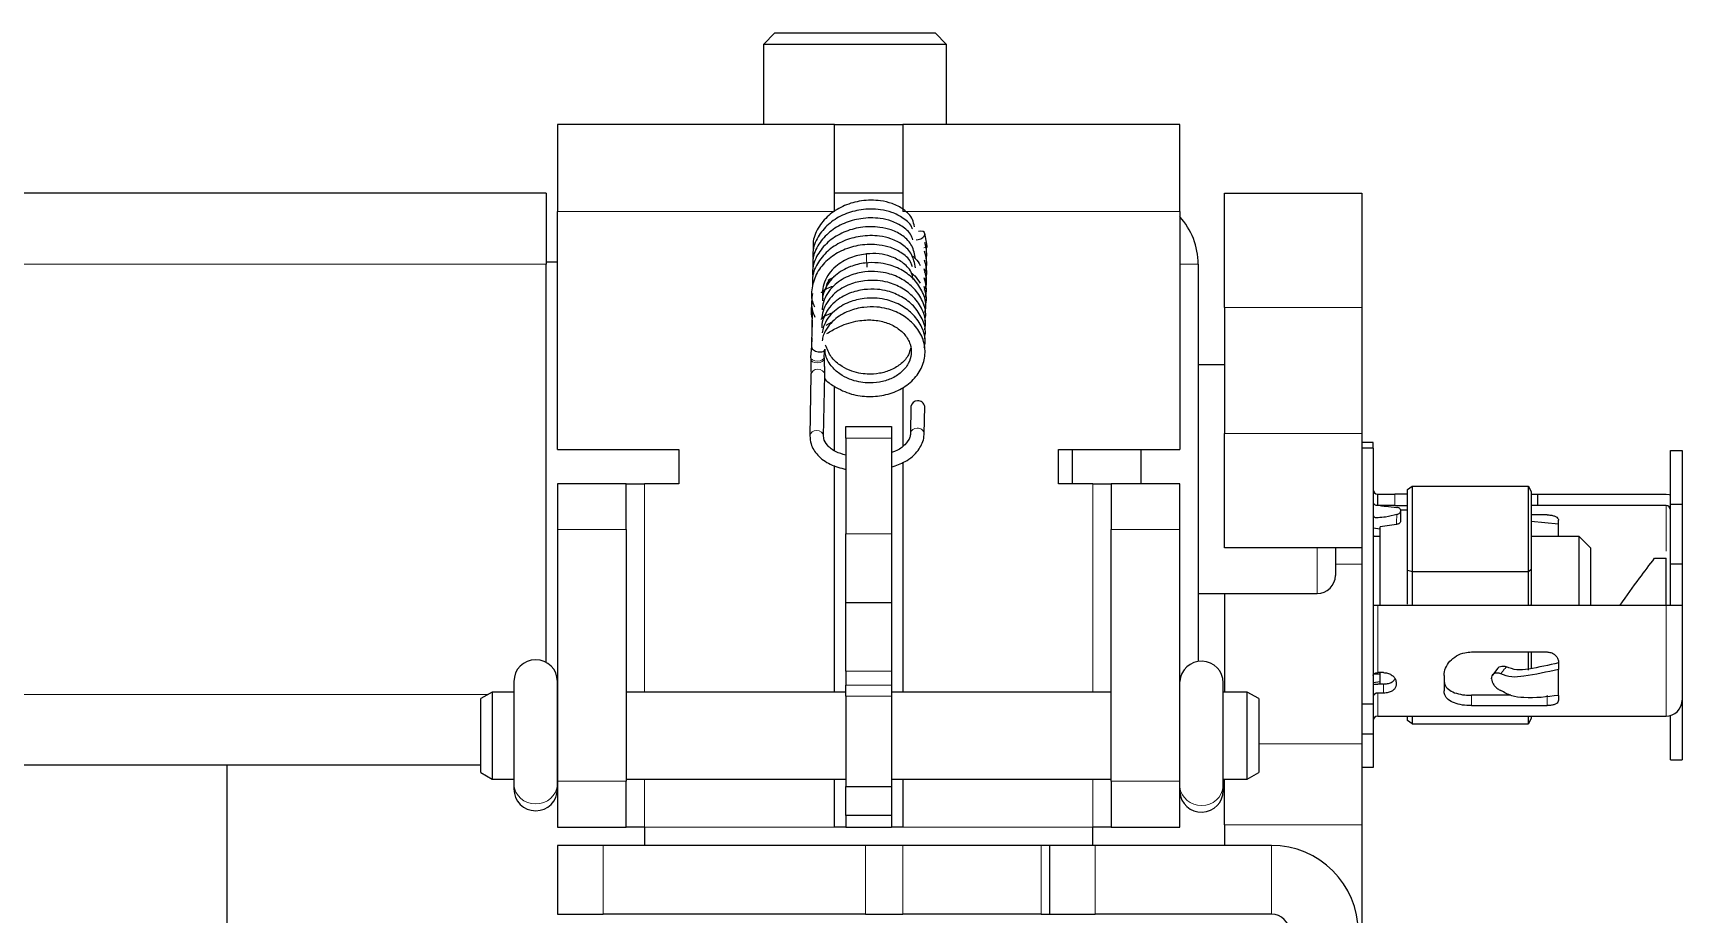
# Model space of a CAD drawing. Header units: millimetres. Extents: x -664 to 840, y 378 to 2003.
# Drawn here: x -124 to -51.9, y 424 to 462.5 of the extents above; entities that cross this region are included whole.
import ezdxf

# ---------------------------------------------------------------- set-up
doc = ezdxf.new("R2010")
doc.units = ezdxf.units.MM

msp = doc.modelspace()

# ---------------------------------------------------------------- linework, layer by layer
at = {"color": 7, "linetype": 'Continuous', "lineweight": 25}
for p, q in [((-91.587, 462.462), (-92.087, 461.962)), ((-91.587, 462.462), (-87.783, 462.462)), ((-87.783, 462.462), (-84.587, 462.462)), ((-84.087, 461.962), (-84.587, 462.462)), ((-92.087, 461.962), (-92.087, 458.462)), ((-87.74, 461.962), (-92.087, 461.962)), ((-84.087, 461.962), (-87.74, 461.962)), ((-84.087, 458.462), (-84.087, 461.962)), ((-88.987, 458.462), (-101.087, 458.462)), ((-101.087, 458.462), (-101.087, 454.662)), ((-88.987, 454.662), (-88.987, 458.462)), ((-88.987, 458.462), (-85.987, 458.462)), ((-73.887, 458.462), (-85.987, 458.462)), ((-85.987, 458.462), (-85.987, 454.662)), ((-73.887, 454.662), (-73.887, 458.462)), ((-101.587, 455.462), (-530.587, 455.462)), ((-101.587, 455.462), (-101.587, 452.362)), ((-85.987, 455.462), (-88.987, 455.462)), ((-71.937, 455.462), (-65.937, 455.462)), ((-71.937, 450.462), (-71.937, 455.462)), ((-65.937, 455.462), (-65.937, 450.462)), ((-101.087, 444.262), (-101.087, 454.662)), ((-73.887, 454.662), (-73.887, 444.262)), ((-84.94, 453.231), (-85.031, 453.709)), ((-84.936, 453.15), (-84.94, 453.231)), ((-84.933, 453.11), (-84.936, 453.15)), ((-101.587, 452.462), (-101.087, 452.462)), ((-101.587, 434.961), (-101.587, 452.362)), ((-73.087, 452.362), (-73.087, 434.999)), ((-89.252, 451.666), (-88.988, 451.813)), ((-89.962, 449.921), (-89.978, 449.27)), ((-89.955, 450.307), (-89.973, 449.614)), ((-89.35, 449.688), (-89.08, 449.842)), ((-71.937, 450.462), (-71.937, 444.962)), ((-65.937, 450.462), (-65.937, 444.962)), ((-89.968, 449.534), (-89.985, 448.833)), ((-89.975, 449.148), (-89.984, 448.762)), ((-89.98, 448.773), (-90.025, 448.29)), ((-89.425, 448.318), (-89.396, 448.636)), ((-89.422, 448.237), (-89.425, 448.318)), ((-90.025, 448.29), (-90.021, 448.21)), ((-71.937, 447.962), (-73.087, 447.962)), ((-90.008, 447.53), (-90.056, 444.854)), ((-89.456, 444.843), (-89.408, 447.519)), ((-88.987, 444.218), (-88.987, 447.021)), ((-85.987, 446.974), (-85.987, 444.417)), ((-85.638, 446.146), (-85.66, 444.957)), ((-85.06, 444.946), (-85.038, 446.135)), ((-88.487, 445.262), (-86.487, 445.262)), ((-88.487, 444.762), (-88.487, 445.262)), ((-88.487, 444.762), (-88.487, 440.578)), ((-86.487, 445.262), (-86.487, 444.762)), ((-86.487, 444.762), (-86.487, 440.578)), ((-85.659, 444.97), (-85.66, 444.957)), ((-71.937, 439.962), (-71.937, 444.962)), ((-65.937, 444.962), (-65.937, 439.962)), ((-101.087, 444.262), (-95.787, 444.262)), ((-95.787, 444.262), (-95.787, 442.762)), ((-79.187, 444.262), (-73.887, 444.262)), ((-79.187, 442.762), (-79.187, 444.262)), ((-78.587, 444.262), (-78.587, 442.762)), ((-75.587, 444.262), (-75.587, 442.762)), ((-65.437, 444.562), (-65.937, 444.562)), ((-65.437, 444.321), (-65.937, 444.321)), ((-65.437, 444.321), (-65.437, 444.562)), ((-65.437, 444.321), (-65.437, 433.14)), ((-52.437, 444.22), (-51.937, 444.22)), ((-52.437, 441.878), (-52.437, 444.22)), ((-51.937, 444.22), (-51.937, 441.878)), ((-88.987, 433.662), (-88.987, 443.557)), ((-85.987, 443.699), (-85.987, 433.662)), ((-98.087, 442.762), (-101.087, 442.762)), ((-101.087, 442.762), (-101.087, 440.762)), ((-98.087, 440.762), (-98.087, 442.762)), ((-98.087, 442.762), (-97.287, 442.762)), ((-95.787, 442.762), (-97.287, 442.762)), ((-77.687, 442.762), (-79.187, 442.762)), ((-77.687, 442.762), (-76.887, 442.762)), ((-76.887, 442.762), (-76.887, 440.762)), ((-73.887, 442.762), (-76.887, 442.762)), ((-73.887, 440.762), (-73.887, 442.762)), ((-63.937, 442.513), (-63.737, 442.655)), ((-63.737, 442.655), (-63.737, 438.931)), ((-63.737, 442.655), (-58.653, 442.655)), ((-58.653, 438.931), (-58.653, 442.655)), ((-58.653, 442.655), (-58.537, 442.408)), ((-65.237, 441.812), (-65.237, 442.312)), ((-65.237, 442.312), (-64.487, 442.312)), ((-63.937, 442.312), (-64.487, 442.312)), ((-63.937, 438.989), (-63.937, 442.513)), ((-58.537, 442.408), (-58.537, 439.031)), ((-58.537, 442.312), (-58.237, 442.312)), ((-58.237, 441.812), (-58.237, 442.312)), ((-58.237, 442.312), (-52.637, 442.312)), ((-52.437, 441.878), (-51.937, 441.878)), ((-52.437, 439.268), (-52.437, 441.878)), ((-51.937, 441.878), (-51.937, 439.268)), ((-64.487, 441.812), (-65.237, 441.812)), ((-64.487, 441.812), (-63.937, 441.812)), ((-64.237, 441.625), (-64.237, 441.55)), ((-63.937, 441.612), (-64.237, 441.612)), ((-58.237, 441.812), (-58.537, 441.812)), ((-57.837, 441.405), (-58.537, 441.405)), ((-57.337, 441.004), (-58.537, 441.122)), ((-52.637, 441.812), (-58.237, 441.812)), ((-57.337, 441.004), (-57.337, 441.167)), ((-101.087, 440.762), (-101.087, 429.762)), ((-98.087, 440.762), (-98.087, 429.762)), ((-88.487, 437.578), (-88.487, 440.578)), ((-86.487, 440.578), (-86.487, 437.578)), ((-76.887, 429.762), (-76.887, 440.762)), ((-73.887, 429.762), (-73.887, 440.762)), ((-65.437, 440.839), (-65.137, 440.796)), ((-65.137, 440.462), (-65.437, 440.462)), ((-64.423, 440.985), (-65.137, 440.885)), ((-65.137, 437.462), (-65.137, 440.885)), ((-56.437, 440.462), (-58.537, 440.462)), ((-57.337, 440.462), (-57.337, 441.004)), ((-55.937, 439.962), (-56.437, 440.462)), ((-56.437, 437.462), (-56.437, 440.462)), ((-65.937, 439.962), (-71.937, 439.962)), ((-67.087, 439.962), (-67.087, 438.762)), ((-65.937, 439.962), (-65.937, 439.25)), ((-55.937, 439.962), (-55.937, 437.462)), ((-65.937, 439.25), (-65.937, 431.392)), ((-63.937, 437.509), (-63.937, 438.989)), ((-63.937, 438.989), (-63.737, 438.931)), ((-58.653, 438.931), (-58.537, 439.031)), ((-58.537, 439.031), (-58.537, 437.491)), ((-53.137, 439.512), (-52.637, 439.512)), ((-52.437, 439.268), (-51.937, 439.268)), ((-52.437, 437.462), (-52.437, 439.268)), ((-51.937, 439.268), (-51.937, 437.462)), ((-63.737, 438.931), (-63.737, 437.462)), ((-63.737, 438.931), (-58.653, 438.931)), ((-58.653, 437.462), (-58.653, 438.931)), ((-88.487, 437.578), (-86.487, 437.578)), ((-88.487, 434.578), (-88.487, 437.578)), ((-86.487, 437.578), (-86.487, 434.578)), ((-73.087, 437.962), (-67.887, 437.962)), ((-71.937, 437.962), (-71.937, 433.662)), ((-65.437, 437.462), (-65.237, 437.462)), ((-65.237, 437.462), (-54.637, 437.462)), ((-58.566, 437.462), (-58.537, 437.491)), ((-54.637, 437.462), (-52.637, 437.462)), ((-52.637, 437.462), (-51.937, 437.462)), ((-51.937, 437.462), (-51.937, 433.312)), ((-61.137, 435.413), (-57.837, 435.413)), ((-58.653, 434.623), (-58.653, 435.413)), ((-58.537, 435.413), (-58.537, 434.684)), ((-59.988, 434.701), (-60.22, 434.407)), ((-59.947, 434.745), (-59.985, 434.699)), ((-57.337, 434.971), (-57.337, 434.646)), ((-57.337, 433.514), (-57.337, 434.646)), ((-102.991, 434.126), (-102.991, 429.639)), ((-101.091, 429.639), (-101.091, 434.126)), ((-88.487, 434.578), (-88.487, 433.961)), ((-88.487, 433.478), (-88.487, 433.961)), ((-86.487, 434.578), (-86.487, 433.961)), ((-86.487, 433.961), (-86.487, 433.478)), ((-71.989, 429.573), (-71.989, 434.061)), ((-65.437, 434.086), (-65.137, 434.129)), ((-65.396, 434.462), (-65.137, 434.462)), ((-64.987, 434.51), (-65.237, 434.51)), ((-64.987, 434.011), (-65.237, 434.011)), ((-65.137, 434.011), (-65.137, 434.51)), ((-64.437, 434.093), (-64.437, 433.974)), ((-62.337, 434.389), (-62.337, 433.711)), ((-60.265, 434.241), (-60.265, 434.27)), ((-103.937, 433.662), (-104.437, 433.374)), ((-104.437, 430.151), (-104.437, 433.374)), ((-102.991, 433.662), (-103.937, 433.662)), ((-103.937, 433.662), (-103.937, 429.862)), ((-101.087, 433.662), (-101.091, 433.662)), ((-88.487, 433.662), (-98.087, 433.662)), ((-88.487, 433.478), (-88.487, 429.536)), ((-76.887, 433.662), (-86.487, 433.662)), ((-86.487, 433.478), (-86.487, 429.536)), ((-70.937, 433.662), (-71.989, 433.662)), ((-70.437, 433.374), (-70.937, 433.662)), ((-70.937, 431.762), (-70.937, 433.662)), ((-70.437, 433.374), (-70.437, 431.762)), ((-64.987, 433.615), (-65.237, 433.615)), ((-59.418, 433.52), (-61.137, 433.52)), ((-57.337, 433.514), (-57.337, 433.302)), ((-51.937, 433.312), (-51.937, 430.705)), ((-65.937, 433.14), (-65.437, 433.14)), ((-65.437, 433.14), (-65.437, 431.83)), ((-65.237, 432.612), (-58.237, 432.612)), ((-63.937, 432.412), (-63.937, 432.612)), ((-63.737, 432.612), (-63.737, 432.27)), ((-61.137, 433.067), (-57.837, 433.067)), ((-58.653, 432.27), (-58.653, 432.612)), ((-58.537, 432.516), (-58.653, 432.27)), ((-58.537, 432.612), (-58.537, 432.516)), ((-58.237, 432.612), (-52.637, 432.612)), ((-52.437, 430.705), (-52.437, 432.642)), ((-70.937, 429.862), (-70.937, 431.762)), ((-70.437, 431.762), (-70.437, 430.151)), ((-65.937, 431.83), (-65.437, 431.83)), ((-65.437, 431.83), (-65.437, 430.362)), ((-63.737, 432.27), (-63.937, 432.412)), ((-63.737, 432.27), (-58.653, 432.27)), ((-65.937, 431.392), (-65.937, 427.856)), ((-104.437, 430.462), (-527.637, 430.462)), ((-115.537, 430.462), (-115.537, 417.062)), ((-65.437, 430.362), (-65.937, 430.362)), ((-52.437, 430.705), (-51.937, 430.705)), ((-104.437, 430.151), (-103.937, 429.862)), ((-103.937, 429.862), (-102.991, 429.862)), ((-102.991, 429.639), (-102.991, 429.426)), ((-101.091, 429.862), (-101.087, 429.862)), ((-101.091, 429.426), (-101.091, 429.639)), ((-101.087, 429.762), (-101.087, 427.762)), ((-98.087, 429.862), (-88.487, 429.862)), ((-98.087, 427.762), (-98.087, 429.762)), ((-88.987, 427.762), (-88.987, 429.862)), ((-86.487, 429.862), (-76.887, 429.862)), ((-85.987, 429.862), (-85.987, 427.762)), ((-76.887, 429.762), (-76.887, 427.762)), ((-73.887, 427.762), (-73.887, 429.762)), ((-71.989, 429.862), (-70.937, 429.862)), ((-71.989, 429.361), (-71.989, 429.573)), ((-71.937, 427.856), (-71.937, 429.862)), ((-70.937, 429.862), (-70.437, 430.151)), ((-88.487, 429.536), (-86.487, 429.536)), ((-88.487, 428.262), (-88.487, 429.536)), ((-86.487, 429.536), (-86.487, 428.262)), ((-86.487, 428.262), (-88.487, 428.262)), ((-88.487, 428.262), (-88.487, 427.762)), ((-86.487, 428.262), (-86.487, 427.762)), ((-101.087, 427.762), (-98.087, 427.762)), ((-97.287, 427.762), (-98.087, 427.762)), ((-97.287, 427.762), (-97.287, 426.962)), ((-88.487, 427.762), (-88.987, 427.762)), ((-88.487, 427.762), (-86.487, 427.762)), ((-85.987, 427.762), (-86.487, 427.762)), ((-76.887, 427.762), (-77.687, 427.762)), ((-77.687, 426.962), (-77.687, 427.762)), ((-76.887, 427.762), (-73.887, 427.762)), ((-71.937, 427.856), (-71.937, 426.962)), ((-65.937, 427.856), (-65.937, 423.239)), ((-101.087, 426.962), (-101.087, 423.962)), ((-99.087, 426.962), (-101.087, 426.962)), ((-87.629, 426.962), (-99.087, 426.962)), ((-85.99, 426.962), (-87.629, 426.962)), ((-79.949, 426.962), (-85.99, 426.962)), ((-79.587, 426.962), (-79.949, 426.962)), ((-79.587, 426.962), (-79.587, 423.962)), ((-77.587, 426.962), (-79.587, 426.962)), ((-69.887, 426.962), (-77.587, 426.962)), ((-101.087, 423.962), (-99.087, 423.962)), ((-87.629, 423.962), (-99.087, 423.962)), ((-87.629, 423.962), (-85.99, 423.962)), ((-79.949, 423.962), (-85.99, 423.962)), ((-79.949, 423.962), (-79.587, 423.962)), ((-79.587, 423.962), (-77.587, 423.962)), ((-69.887, 423.962), (-77.587, 423.962))]:
    msp.add_line(p, q, dxfattribs=at)
at = {"color": 8, "linetype": 'Continuous', "lineweight": 18}
for p, q in [((-101.087, 454.662), (-88.987, 454.662)), ((-85.987, 454.662), (-73.887, 454.662)), ((-101.587, 452.362), (-530.587, 452.362)), ((-73.887, 452.362), (-73.087, 452.362)), ((-65.937, 450.462), (-71.937, 450.462)), ((-86.487, 444.762), (-88.487, 444.762)), ((-71.937, 444.962), (-65.937, 444.962)), ((-97.287, 442.762), (-97.287, 433.662)), ((-77.687, 433.662), (-77.687, 442.762)), ((-64.487, 442.312), (-64.487, 441.812)), ((-52.637, 439.822), (-52.637, 441.812)), ((-101.087, 440.762), (-98.087, 440.762)), ((-88.487, 440.578), (-86.487, 440.578)), ((-76.887, 440.762), (-73.887, 440.762)), ((-67.887, 437.962), (-67.887, 439.962)), ((-65.937, 439.25), (-67.087, 439.25)), ((-65.237, 437.462), (-65.237, 434.51)), ((-52.637, 432.612), (-52.637, 437.462)), ((-86.487, 434.578), (-88.487, 434.578)), ((-88.487, 433.961), (-86.487, 433.961)), ((-64.987, 433.615), (-64.987, 434.011)), ((-104.11, 433.562), (-527.964, 433.562)), ((-86.487, 433.478), (-88.487, 433.478)), ((-65.237, 433.615), (-65.237, 432.612)), ((-61.137, 433.52), (-61.137, 433.067)), ((-57.837, 433.067), (-57.837, 433.52)), ((-70.437, 431.392), (-65.937, 431.392)), ((-98.087, 429.762), (-101.087, 429.762)), ((-97.287, 429.862), (-97.287, 427.762)), ((-77.687, 427.762), (-77.687, 429.862)), ((-73.887, 429.762), (-76.887, 429.762)), ((-97.287, 427.762), (-88.987, 427.762)), ((-85.987, 427.762), (-77.687, 427.762)), ((-65.937, 427.856), (-71.937, 427.856)), ((-99.087, 423.962), (-99.087, 426.962)), ((-87.629, 426.962), (-87.629, 423.962)), ((-85.99, 423.962), (-85.99, 426.962)), ((-79.949, 426.962), (-79.949, 423.962)), ((-77.587, 423.962), (-77.587, 426.962)), ((-69.887, 423.962), (-69.887, 426.962))]:
    msp.add_line(p, q, dxfattribs=at)
at = {"color": 7, "linetype": 'Continuous', "lineweight": 25, "flags": 128}
for points in [[(-85.408, 453.427), (-85.318, 453.435), (-85.207, 453.472), (-85.113, 453.531), (-85.049, 453.602), (-85.025, 453.675), (-85.046, 453.738), (-85.108, 453.783), (-85.201, 453.802), (-85.312, 453.792), (-85.312, 453.792)], [(-52.637, 442.312), (-52.501, 442.299), (-52.437, 442.283)], [(-65.437, 434.388), (-65.433, 434.412), (-65.422, 434.435), (-65.404, 434.456), (-65.379, 434.474), (-65.348, 434.489), (-65.314, 434.501), (-65.276, 434.508), (-65.237, 434.51)], [(-65.437, 433.988), (-65.374, 434.001), (-65.237, 434.011)]]:
    msp.add_lwpolyline(points, dxfattribs=at)
at = {"color": 8, "linetype": 'Continuous', "lineweight": 18, "flags": 128}
for points in [[(-89.728, 448.126), (-89.613, 448.142), (-89.515, 448.183), (-89.449, 448.242), (-89.425, 448.311), (-89.425, 448.317)], [(-90.025, 448.29), (-90.003, 448.229), (-89.939, 448.173), (-89.843, 448.136), (-89.728, 448.126)], [(-90.021, 448.21), (-89.999, 448.149), (-89.936, 448.093), (-89.839, 448.056), (-89.725, 448.045)], [(-89.725, 448.045), (-89.61, 448.061), (-89.512, 448.102), (-89.446, 448.162), (-89.422, 448.231), (-89.422, 448.237)], [(-89.719, 447.766), (-89.604, 447.75), (-89.504, 447.7), (-89.435, 447.623), (-89.408, 447.531), (-89.408, 447.519)], [(-89.767, 445.09), (-89.652, 445.074), (-89.552, 445.024), (-89.484, 444.947), (-89.457, 444.856), (-89.456, 444.845)]]:
    msp.add_lwpolyline(points, dxfattribs=at)
at = {"color": 7, "linetype": 'Continuous', "lineweight": 25}
for centre, radius, start, end in [((-76.187, 452.362), 3.1, 360, 42.10345), ((-86.252, 452.421), 1.321, 180.03812, 188.14499), ((-85.369, 446.111), 0.271, 85.73425, 172.68849), ((-85.312, 446.109), 0.275, 5.44423, 97.76212), ((-65.237, 442.512), 0.2, 180, 270), ((-52.637, 441.612), 0.2, 0, 90), ((-65.338, 440.544), 0.0996, 183.92792, 234.46683), ((-67.887, 438.762), 0.8, 270, 0), ((-102.041, 434.126), 0.95, 0, 180), ((-72.939, 434.061), 0.95, 0, 176.43864), ((-65.256, 433.433), 0.183, 84.18756, 172.66613), ((-52.637, 433.312), 0.7, 270, 360), ((-65.237, 432.412), 0.2, 90, 180), ((-102.041, 429.426), 0.95, 180, 0), ((-72.939, 429.361), 0.95, 183.56136, 0), ((-69.887, 423.162), 3.8, 0, 90), ((-69.887, 423.162), 0.8, 0, 90)]:
    msp.add_arc(centre, radius, start, end, dxfattribs=at)
at = {"color": 8, "linetype": 'Continuous', "lineweight": 18}
for centre, radius, start, end in [((-81.576, 452.687), 6.004, 178.95899, 182.54389), ((-85.12, 453.247), 0.181, 283.90594, 354.86143), ((-85.072, 453.15), 0.136, 306.99505, 0.34312), ((-89.739, 447.495), 0.271, 85.73425, 172.68849), ((-89.788, 444.819), 0.271, 85.73561, 172.67092), ((-85.39, 444.919), 0.274, 86.00044, 169.28545), ((-85.334, 444.92), 0.275, 5.45357, 97.76132), ((-102.082, 429.684), 0.91, 182.83874, 272.58194), ((-102, 429.684), 0.91, 267.41806, 357.16126), ((-72.898, 429.619), 0.91, 267.41806, 357.16126), ((-72.978, 429.623), 0.915, 186.49577, 272.45998)]:
    msp.add_arc(centre, radius, start, end, dxfattribs=at)
at = {"color": 7, "linetype": 'Continuous', "lineweight": 25}
for points, knots in [([(-85.486, 453.996), (-85.508, 454.105), (-85.569, 454.403), (-85.925, 454.755), (-86.422, 455.017), (-87.054, 455.165), (-87.786, 455.162), (-88.552, 454.951), (-89.198, 454.567), (-89.677, 454.026), (-89.936, 453.462), (-89.917, 453.096), (-89.91, 452.962)], [0, 0, 0, 0, 0.0609839, 0.1665776, 0.2611484, 0.340769, 0.4665559, 0.5806366, 0.6944561, 0.8102727, 0.930746, 1, 1, 1, 1]), ([(-85.559, 453.425), (-85.569, 453.466), (-85.625, 453.693), (-85.952, 453.984), (-86.444, 454.247), (-87.078, 454.393), (-87.81, 454.387), (-88.575, 454.174), (-89.22, 453.788), (-89.695, 453.245), (-89.95, 452.688), (-89.931, 452.33), (-89.924, 452.204)], [0, 0, 0, 0, 0.024449, 0.134638, 0.233267, 0.316321, 0.447647, 0.56667, 0.685347, 0.806277, 0.931998, 1, 1, 1, 1]), ([(-85.576, 453.9), (-85.579, 453.91), (-85.631, 454.104), (-85.945, 454.367), (-86.432, 454.633), (-87.066, 454.779), (-87.798, 454.775), (-88.563, 454.562), (-89.209, 454.177), (-89.686, 453.635), (-89.942, 453.078), (-89.923, 452.719), (-89.917, 452.593)], [0, 0, 0, 0, 0.0061328, 0.1183376, 0.2188004, 0.30339, 0.4370853, 0.5582979, 0.6791949, 0.8022997, 0.9303188, 1, 1, 1, 1]), ([(-85.445, 452.203), (-85.483, 452.404), (-85.556, 452.794), (-85.964, 453.22), (-86.469, 453.477), (-87.101, 453.621), (-87.834, 453.613), (-88.598, 453.397), (-89.241, 453.009), (-89.714, 452.464), (-89.965, 451.908), (-89.945, 451.552), (-89.938, 451.427)], [0, 0, 0, 0, 0.106226, 0.207272, 0.297665, 0.373803, 0.494292, 0.60342, 0.712163, 0.823129, 0.938424, 1, 1, 1, 1]), ([(-85.438, 452.59), (-85.475, 452.789), (-85.547, 453.179), (-85.953, 453.604), (-86.458, 453.862), (-87.089, 454.007), (-87.822, 454), (-88.586, 453.785), (-89.23, 453.398), (-89.704, 452.855), (-89.957, 452.298), (-89.938, 451.941), (-89.931, 451.816)], [0, 0, 0, 0, 0.1056333, 0.206699, 0.2971363, 0.3733019, 0.4937842, 0.6029442, 0.7117519, 0.8227044, 0.9380202, 1, 1, 1, 1]), ([(-85.576, 452.237), (-85.589, 452.291), (-85.648, 452.531), (-85.983, 452.832), (-86.479, 453.092), (-87.114, 453.235), (-87.846, 453.226), (-88.61, 453.008), (-89.249, 452.62), (-89.733, 452.073), (-89.979, 451.42), (-90.014, 450.861), (-89.887, 450.57), (-89.854, 450.493)], [0, 0, 0, 0, 0.028868, 0.128391, 0.217396, 0.292376, 0.411077, 0.518552, 0.625612, 0.734942, 0.848502, 0.960241, 1, 1, 1, 1]), ([(-87.579, 452.798), (-87.595, 452.797), (-87.833, 452.782), (-88.319, 452.656), (-88.867, 452.344), (-89.231, 451.95), (-89.432, 451.582), (-89.52, 451.188), (-89.504, 450.957), (-89.497, 450.84)], [0, 0, 0, 0, 0.0151801, 0.2174139, 0.4505766, 0.582747, 0.7207301, 0.8592406, 1, 1, 1, 1]), ([(-85.533, 451.678), (-85.558, 451.793), (-85.624, 452.096), (-85.989, 452.451), (-86.491, 452.704), (-87.03, 452.837), (-87.393, 452.819), (-87.576, 452.81)], [0, 0, 0, 0, 0.151607, 0.400003, 0.622084, 0.809197, 1, 1, 1, 1]), ([(-85.553, 452.703), (-85.519, 452.674), (-85.379, 452.554), (-85.293, 452.411), (-85.229, 452.303)], [0, 0, 0, 0, 0.248613, 1, 1, 1, 1]), ([(-85.039, 451.979), (-85.015, 452.034), (-84.935, 452.21), (-84.945, 452.536), (-85.009, 452.794), (-85.041, 452.923)], [0, 0, 0, 0, 0.181461, 0.588641, 1, 1, 1, 1]), ([(-84.966, 452.565), (-84.954, 452.682), (-84.93, 452.931), (-84.998, 453.178), (-85.034, 453.31)], [0, 0, 0, 0, 0.468673, 1, 1, 1, 1]), ([(-85.036, 449.874), (-85.019, 449.95), (-84.953, 450.24), (-85.103, 450.749), (-85.465, 451.303), (-86.002, 451.718), (-86.561, 451.952), (-87.116, 452.049), (-87.683, 452.039), (-88.343, 451.884), (-88.889, 451.566), (-89.253, 451.171), (-89.447, 450.804), (-89.523, 450.516), (-89.518, 450.382), (-89.517, 450.364)], [0, 0, 0, 0, 0.039759, 0.151422, 0.260898, 0.359607, 0.457072, 0.522051, 0.602454, 0.695291, 0.802476, 0.863214, 0.9266, 0.990206, 1, 1, 1, 1]), ([(-85.029, 450.259), (-85.012, 450.334), (-84.946, 450.623), (-85.094, 451.132), (-85.455, 451.686), (-85.991, 452.102), (-86.549, 452.337), (-87.104, 452.435), (-87.671, 452.426), (-88.332, 452.272), (-88.878, 451.955), (-89.243, 451.561), (-89.438, 451.194), (-89.514, 450.906), (-89.509, 450.772), (-89.509, 450.754)], [0, 0, 0, 0, 0.039358, 0.151046, 0.260583, 0.359351, 0.456825, 0.521824, 0.60227, 0.695179, 0.802373, 0.863126, 0.926539, 0.990184, 1, 1, 1, 1]), ([(-85.623, 451.983), (-85.57, 451.938), (-85.409, 451.803), (-85.309, 451.64), (-85.242, 451.53)], [0, 0, 0, 0, 0.329141, 1, 1, 1, 1]), ([(-85.048, 451.221), (-85.025, 451.274), (-84.896, 451.568), (-84.983, 451.887), (-85.055, 452.15)], [0, 0, 0, 0, 0.176922, 1, 1, 1, 1]), ([(-85.021, 451.657), (-85.006, 451.691), (-84.887, 451.97), (-84.972, 452.272), (-85.048, 452.537)], [0, 0, 0, 0, 0.124356, 1, 1, 1, 1]), ([(-89.553, 451.109), (-89.55, 451.112), (-89.414, 451.278), (-89.222, 451.341), (-89.034, 451.403)], [0, 0, 0, 0, 0.019176, 1, 1, 1, 1]), ([(-85.05, 449.104), (-85.033, 449.182), (-84.968, 449.473), (-85.12, 449.984), (-85.486, 450.536), (-86.024, 450.95), (-86.584, 451.182), (-87.14, 451.277), (-87.707, 451.265), (-88.367, 451.108), (-88.911, 450.788), (-89.274, 450.392), (-89.466, 450.024), (-89.541, 449.736), (-89.535, 449.602), (-89.534, 449.584)], [0, 0, 0, 0, 0.04056, 0.152172, 0.261527, 0.360118, 0.457567, 0.522504, 0.602821, 0.695513, 0.802684, 0.863391, 0.926722, 0.99025, 1, 1, 1, 1]), ([(-85.043, 449.489), (-85.026, 449.566), (-84.96, 449.857), (-85.111, 450.367), (-85.475, 450.919), (-86.013, 451.334), (-86.573, 451.567), (-87.128, 451.663), (-87.695, 451.652), (-88.355, 451.496), (-88.9, 451.177), (-89.264, 450.781), (-89.457, 450.414), (-89.532, 450.126), (-89.526, 449.992), (-89.525, 449.974)], [0, 0, 0, 0, 0.040159, 0.151798, 0.261213, 0.359862, 0.45732, 0.522277, 0.602638, 0.695402, 0.80258, 0.863302, 0.926661, 0.990228, 1, 1, 1, 1]), ([(-89.34, 451.253), (-89.338, 451.32), (-89.332, 451.481), (-89.238, 451.622), (-89.182, 451.705)], [0, 0, 0, 0, 0.413792, 1, 1, 1, 1]), ([(-85.01, 450.585), (-85.006, 450.595), (-84.906, 450.845), (-84.989, 451.116), (-85.068, 451.377)], [0, 0, 0, 0, 0.03738, 1, 1, 1, 1]), ([(-85.026, 450.911), (-85.014, 450.939), (-84.901, 451.209), (-84.986, 451.502), (-85.062, 451.764)], [0, 0, 0, 0, 0.104944, 1, 1, 1, 1]), ([(-89.948, 450.694), (-89.995, 450.46), (-90.044, 450.222), (-89.964, 449.998), (-89.963, 449.994)], [0, 0, 0, 0, 0.9837746, 1, 1, 1, 1]), ([(-89.941, 451.08), (-89.975, 450.849), (-90.026, 450.496), (-89.887, 450.163), (-89.838, 450.048)], [0, 0, 0, 0, 0.654086, 1, 1, 1, 1]), ([(-85.057, 448.719), (-85.04, 448.798), (-84.975, 449.09), (-85.129, 449.601), (-85.496, 450.153), (-86.035, 450.566), (-86.596, 450.796), (-87.152, 450.891), (-87.72, 450.878), (-88.378, 450.72), (-88.924, 450.399), (-89.281, 450.003), (-89.469, 449.668), (-89.504, 449.452), (-89.519, 449.362)], [0, 0, 0, 0, 0.04217, 0.157055, 0.269578, 0.371023, 0.471345, 0.538179, 0.620825, 0.716182, 0.826515, 0.889, 0.954175, 1, 1, 1, 1]), ([(-89.411, 447.361), (-89.407, 447.356), (-89.303, 447.22), (-88.919, 446.959), (-88.279, 446.657), (-87.48, 446.544), (-86.716, 446.628), (-86.013, 446.904), (-85.447, 447.355), (-85.09, 447.937), (-84.981, 448.582), (-85.127, 449.218), (-85.508, 449.77), (-86.046, 450.181), (-86.608, 450.411), (-87.164, 450.505), (-87.732, 450.491), (-88.39, 450.332), (-88.936, 450.01), (-89.291, 449.614), (-89.472, 449.292), (-89.506, 449.09), (-89.519, 449.015)], [0, 0, 0, 0, 0.001739, 0.04451, 0.111438, 0.17172, 0.231589, 0.292281, 0.355433, 0.417856, 0.478483, 0.541525, 0.603252, 0.6589, 0.713959, 0.750631, 0.795969, 0.848267, 0.908822, 0.94311, 0.978867, 1, 1, 1, 1]), ([(-89.572, 449.947), (-89.572, 449.947), (-89.433, 450.112), (-89.242, 450.177), (-89.053, 450.241)], [0, 0, 0, 0, 0.004308, 1, 1, 1, 1]), ([(-89.309, 449.327), (-89.155, 449.421), (-88.777, 449.652), (-88.229, 449.845), (-87.712, 449.917), (-87.289, 449.931), (-86.795, 449.854), (-86.279, 449.626), (-85.882, 449.287), (-85.647, 448.874), (-85.597, 448.432), (-85.73, 448.001), (-86.037, 447.622), (-86.484, 447.343), (-87.007, 447.184), (-87.495, 447.155), (-87.943, 447.211), (-88.356, 447.334), (-88.787, 447.565), (-89.163, 447.93), (-89.396, 448.321), (-89.385, 448.577), (-89.382, 448.65)], [0, 0, 0, 0, 0.057394, 0.141498, 0.174187, 0.201896, 0.256454, 0.310564, 0.365182, 0.421617, 0.477061, 0.530811, 0.586875, 0.64209, 0.692196, 0.74194, 0.774764, 0.814829, 0.860627, 0.913439, 0.975288, 1, 1, 1, 1]), ([(-89.975, 448.772), (-89.978, 448.765), (-89.991, 448.737), (-89.967, 448.678), (-89.905, 448.609), (-89.807, 448.552), (-89.73, 448.535), (-89.691, 448.526)], [0, 0, 0, 0, 0.07364, 0.30523, 0.53682, 0.76841, 1, 1, 1, 1]), ([(-89.691, 448.526), (-89.652, 448.523), (-89.575, 448.516), (-89.477, 448.542), (-89.411, 448.587), (-89.402, 448.628), (-89.397, 448.646)], [0, 0, 0, 0, 0.2620712, 0.5241424, 0.7862136, 1, 1, 1, 1]), ([(-85.658, 448.695), (-85.682, 448.595), (-85.74, 448.348), (-86.037, 448.007), (-86.479, 447.728), (-87.004, 447.57), (-87.492, 447.541), (-87.94, 447.598), (-88.354, 447.722), (-88.779, 447.954), (-89.176, 448.318), (-89.304, 448.645), (-89.372, 448.822)], [0, 0, 0, 0, 0.079664, 0.195766, 0.310074, 0.413804, 0.516835, 0.584804, 0.667751, 0.762541, 0.871932, 1, 1, 1, 1]), ([(-90.021, 448.21), (-90.019, 448.156), (-90.014, 448.051), (-90.01, 447.863), (-90.007, 447.692), (-90.007, 447.584), (-90.008, 447.541), (-90.008, 447.53)], [0, 0, 0, 0, 0.241788, 0.476448, 0.71323, 0.929509, 1, 1, 1, 1]), ([(-89.408, 447.519), (-89.408, 447.565), (-89.407, 447.659), (-89.409, 447.854), (-89.414, 448.062), (-89.419, 448.179), (-89.422, 448.237)], [0, 0, 0, 0, 0.24318, 0.501797, 0.749272, 1, 1, 1, 1]), ([(-90.056, 444.854), (-90.047, 444.736), (-90.022, 444.432), (-89.732, 443.985), (-89.211, 443.59), (-88.724, 443.455), (-88.487, 443.389)], [0, 0, 0, 0, 0.171378, 0.44156, 0.728252, 1, 1, 1, 1]), ([(-88.487, 444.014), (-88.636, 444.058), (-88.986, 444.162), (-89.325, 444.446), (-89.449, 444.68), (-89.455, 444.809), (-89.456, 444.843)], [0, 0, 0, 0, 0.240048, 0.562087, 0.882317, 1, 1, 1, 1]), ([(-85.66, 444.957), (-85.665, 444.903), (-85.681, 444.753), (-85.874, 444.479), (-86.18, 444.228), (-86.431, 444.146), (-86.487, 444.128)], [0, 0, 0, 0, 0.19706, 0.559349, 0.901347, 1, 1, 1, 1]), ([(-86.487, 443.492), (-86.28, 443.566), (-85.802, 443.736), (-85.31, 444.18), (-85.084, 444.625), (-85.065, 444.88), (-85.06, 444.946)], [0, 0, 0, 0, 0.259805, 0.600472, 0.896035, 1, 1, 1, 1]), ([(-65.437, 442), (-65.436, 441.981), (-65.434, 441.945), (-65.417, 441.895), (-65.381, 441.846), (-65.31, 441.835), (-65.262, 441.829), (-65.237, 441.826)], [0, 0, 0, 0, 0.195302, 0.377541, 0.538909, 0.761383, 1, 1, 1, 1]), ([(-65.437, 441.44), (-65.436, 441.422), (-65.434, 441.386), (-65.417, 441.339), (-65.379, 441.293), (-65.303, 441.291), (-65.142, 441.294), (-64.829, 441.327), (-64.56, 441.392), (-64.395, 441.431)], [0, 0, 0, 0, 0.0520515, 0.1006214, 0.143629, 0.208426, 0.2776636, 0.5586593, 1, 1, 1, 1]), ([(-65.13, 441.812), (-65.051, 441.803), (-64.8, 441.771), (-64.56, 441.743), (-64.395, 441.723)], [0, 0, 0, 0, 0.313457, 1, 1, 1, 1]), ([(-64.237, 441.625), (-64.24, 441.637), (-64.245, 441.663), (-64.286, 441.695), (-64.339, 441.714), (-64.38, 441.721), (-64.395, 441.723)], [0, 0, 0, 0, 0.266311, 0.549123, 0.829777, 1, 1, 1, 1]), ([(-64.395, 441.431), (-64.371, 441.439), (-64.322, 441.453), (-64.269, 441.488), (-64.241, 441.521), (-64.238, 441.542), (-64.237, 441.55)], [0, 0, 0, 0, 0.266331, 0.548449, 0.829136, 1, 1, 1, 1]), ([(-64.237, 441.119), (-64.24, 441.105), (-64.245, 441.079), (-64.278, 441.043), (-64.306, 441.024), (-64.314, 441.017)], [0, 0, 0, 0, 0.404591, 0.809176, 1, 1, 1, 1]), ([(-64.237, 441.55), (-64.237, 441.523), (-64.237, 441.452), (-64.237, 441.338), (-64.237, 441.221), (-64.237, 441.149), (-64.237, 441.119)], [0, 0, 0, 0, 0.190015, 0.497902, 0.793065, 1, 1, 1, 1]), ([(-57.837, 441.405), (-57.781, 441.403), (-57.669, 441.398), (-57.519, 441.361), (-57.406, 441.303), (-57.346, 441.235), (-57.34, 441.187), (-57.337, 441.167)], [0, 0, 0, 0, 0.2143846, 0.4287723, 0.6430331, 0.8568019, 1, 1, 1, 1]), ([(-64.314, 441.017), (-64.327, 441.012), (-64.359, 440.997), (-64.399, 440.99), (-64.423, 440.985)], [0, 0, 0, 0, 0.40435, 1, 1, 1, 1]), ([(-54.637, 437.462), (-54.357, 437.857), (-53.857, 438.562), (-53.357, 439.222), (-53.137, 439.512)], [0, 0, 0, 0, 0.5599109, 1, 1, 1, 1]), ([(-52.637, 437.462), (-52.637, 437.857), (-52.637, 438.562), (-52.637, 439.222), (-52.637, 439.512)], [0, 0, 0, 0, 0.559866, 1, 1, 1, 1]), ([(-62.337, 434.389), (-62.325, 434.495), (-62.3, 434.708), (-62.1, 435.014), (-61.803, 435.254), (-61.464, 435.392), (-61.234, 435.406), (-61.137, 435.413)], [0, 0, 0, 0, 0.212833, 0.42585, 0.635542, 0.846587, 1, 1, 1, 1]), ([(-57.837, 435.413), (-57.781, 435.408), (-57.669, 435.398), (-57.519, 435.32), (-57.406, 435.207), (-57.346, 435.083), (-57.34, 435.003), (-57.337, 434.971)], [0, 0, 0, 0, 0.214445, 0.428893, 0.643239, 0.857188, 1, 1, 1, 1]), ([(-59.947, 434.745), (-59.94, 434.75), (-59.905, 434.777), (-59.821, 434.803), (-59.706, 434.799), (-59.634, 434.778), (-59.611, 434.771)], [0, 0, 0, 0, 0.0886958, 0.4577393, 0.8266943, 1, 1, 1, 1]), ([(-57.337, 434.646), (-57.836, 434.537), (-58.507, 434.392), (-59.402, 434.281), (-59.706, 434.403), (-59.861, 434.464)], [0, 0, 0, 0, 0.5876932, 0.7908183, 1, 1, 1, 1]), ([(-57.337, 434.936), (-57.766, 434.839), (-58.358, 434.704), (-59.172, 434.59), (-59.463, 434.71), (-59.611, 434.771)], [0, 0, 0, 0, 0.56666, 0.780905, 1, 1, 1, 1]), ([(-64.987, 434.51), (-64.925, 434.505), (-64.802, 434.495), (-64.637, 434.421), (-64.513, 434.313), (-64.447, 434.197), (-64.44, 434.122), (-64.437, 434.093)], [0, 0, 0, 0, 0.214393, 0.428789, 0.643061, 0.856854, 1, 1, 1, 1]), ([(-64.987, 434.011), (-64.925, 434.015), (-64.801, 434.022), (-64.639, 434.081), (-64.525, 434.155), (-64.493, 434.216), (-64.482, 434.238)], [0, 0, 0, 0, 0.28124, 0.562484, 0.843527, 1, 1, 1, 1]), ([(-64.437, 433.974), (-64.443, 433.932), (-64.455, 433.847), (-64.549, 433.74), (-64.688, 433.661), (-64.843, 433.621), (-64.946, 433.616), (-64.987, 433.615)], [0, 0, 0, 0, 0.214305, 0.42865, 0.642279, 0.856223, 1, 1, 1, 1]), ([(-62.337, 434.18), (-62.325, 434.095), (-62.301, 433.924), (-62.102, 433.729), (-61.807, 433.597), (-61.468, 433.53), (-61.236, 433.523), (-61.137, 433.52)], [0, 0, 0, 0, 0.212376, 0.424979, 0.633479, 0.843609, 1, 1, 1, 1]), ([(-59.861, 434.464), (-59.91, 434.476), (-60.007, 434.5), (-60.132, 434.48), (-60.222, 434.42), (-60.261, 434.342), (-60.264, 434.286), (-60.265, 434.27)], [0, 0, 0, 0, 0.225867, 0.451734, 0.677598, 0.903479, 1, 1, 1, 1]), ([(-60.265, 434.241), (-60.26, 434.2), (-60.25, 434.116), (-60.175, 433.981), (-60.064, 433.857), (-59.951, 433.775), (-59.882, 433.741), (-59.861, 433.731)], [0, 0, 0, 0, 0.225883, 0.451767, 0.67765, 0.903524, 1, 1, 1, 1]), ([(-61.137, 433.067), (-61.272, 433.072), (-61.542, 433.083), (-61.901, 433.174), (-62.171, 433.323), (-62.316, 433.511), (-62.331, 433.652), (-62.337, 433.711)], [0, 0, 0, 0, 0.213238, 0.42649, 0.63916, 0.849598, 1, 1, 1, 1]), ([(-57.337, 433.514), (-57.836, 433.451), (-58.507, 433.366), (-59.402, 433.472), (-59.706, 433.644), (-59.861, 433.731)], [0, 0, 0, 0, 0.587693, 0.790818, 1, 1, 1, 1]), ([(-57.337, 433.302), (-57.343, 433.273), (-57.354, 433.216), (-57.439, 433.147), (-57.566, 433.096), (-57.706, 433.071), (-57.8, 433.068), (-57.837, 433.067)], [0, 0, 0, 0, 0.214373, 0.428779, 0.642592, 0.856666, 1, 1, 1, 1])]:
    msp.add_open_spline(points, degree=3, knots=knots, dxfattribs=at)
at = {"color": 8, "linetype": 'Continuous', "lineweight": 18}
for points, knots in [([(-64.423, 440.985), (-64.422, 441.02), (-64.418, 441.097), (-64.411, 441.217), (-64.403, 441.332), (-64.397, 441.403), (-64.395, 441.431), (-64.395, 441.431)], [0, 0, 0, 0, 0.23003, 0.514952, 0.811013, 0.999883, 1, 1, 1, 1]), ([(-59.611, 434.771), (-59.631, 434.746), (-59.673, 434.695), (-59.741, 434.612), (-59.804, 434.535), (-59.845, 434.484), (-59.861, 434.464)], [0, 0, 0, 0, 0.246022, 0.497638, 0.810556, 1, 1, 1, 1])]:
    msp.add_open_spline(points, degree=3, knots=knots, dxfattribs=at)

doc.saveas('drawing.dxf')
